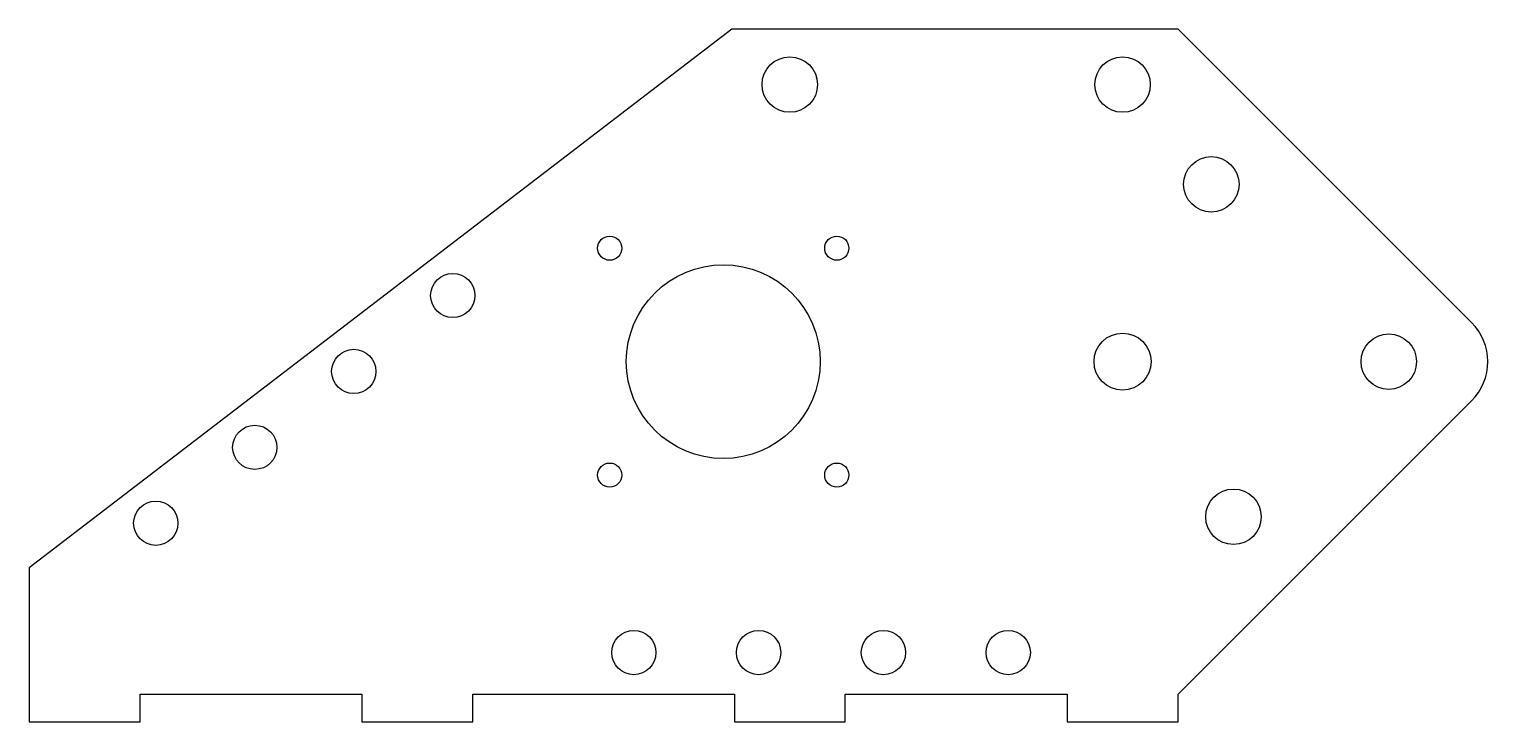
# Model space of a CAD drawing. Header units: inches. Extents: x -4.93 to 1.65, y -1.62 to 1.5.
import ezdxf

# ---------------------------------------------------------------- set-up
doc = ezdxf.new("R2010")
doc.units = ezdxf.units.IN
doc.layers.get('0').update_dxf_attribs({"linetype": 'CONTINUOUS'})

msp = doc.modelspace()

# ---------------------------------------------------------------- linework, layer by layer
msp.add_lwpolyline([(-4.9288, -0.9304), (-4.9288, -1.625), (-4.4288, -1.625), (-4.4288, -1.5), (-3.4288, -1.5), (-3.4288, -1.625), (-2.9288, -1.625), (-2.9288, -1.5), (-1.75, -1.5), (-1.75, -1.625), (-1.25, -1.625), (-1.25, -1.5), (-0.25, -1.5), (-0.25, -1.625), (0.25, -1.625), (0.25, -1.5), (1.5732, -0.1768, 0.414214), (1.5732, 0.1768), (0.25, 1.5), (-1.7614, 1.5)], format="xyb", close=True)
for centre, radius in [((-1.5, 1.25), 0.125), ((0, 1.25), 0.125), ((0.4, 0.8), 0.125), ((-2.3118, 0.5118), 0.0545), ((-1.2882, 0.5118), 0.0545), ((-3.0195, 0.2983), 0.0997), ((-1.8, 0), 0.437), ((0, 0), 0.1287), ((1.2, 0), 0.125), ((-3.4657, -0.0441), 0.0997), ((-3.912, -0.3866), 0.0997), ((-2.3118, -0.5118), 0.0545), ((-1.2882, -0.5118), 0.0545), ((0.5, -0.7), 0.125), ((-4.3583, -0.729), 0.0997), ((-2.2031, -1.3125), 0.0998), ((-1.6406, -1.3125), 0.0998), ((-1.0781, -1.3125), 0.0998), ((-0.5156, -1.3125), 0.0998)]:
    msp.add_circle(centre, radius)

doc.saveas('drawing.dxf')
